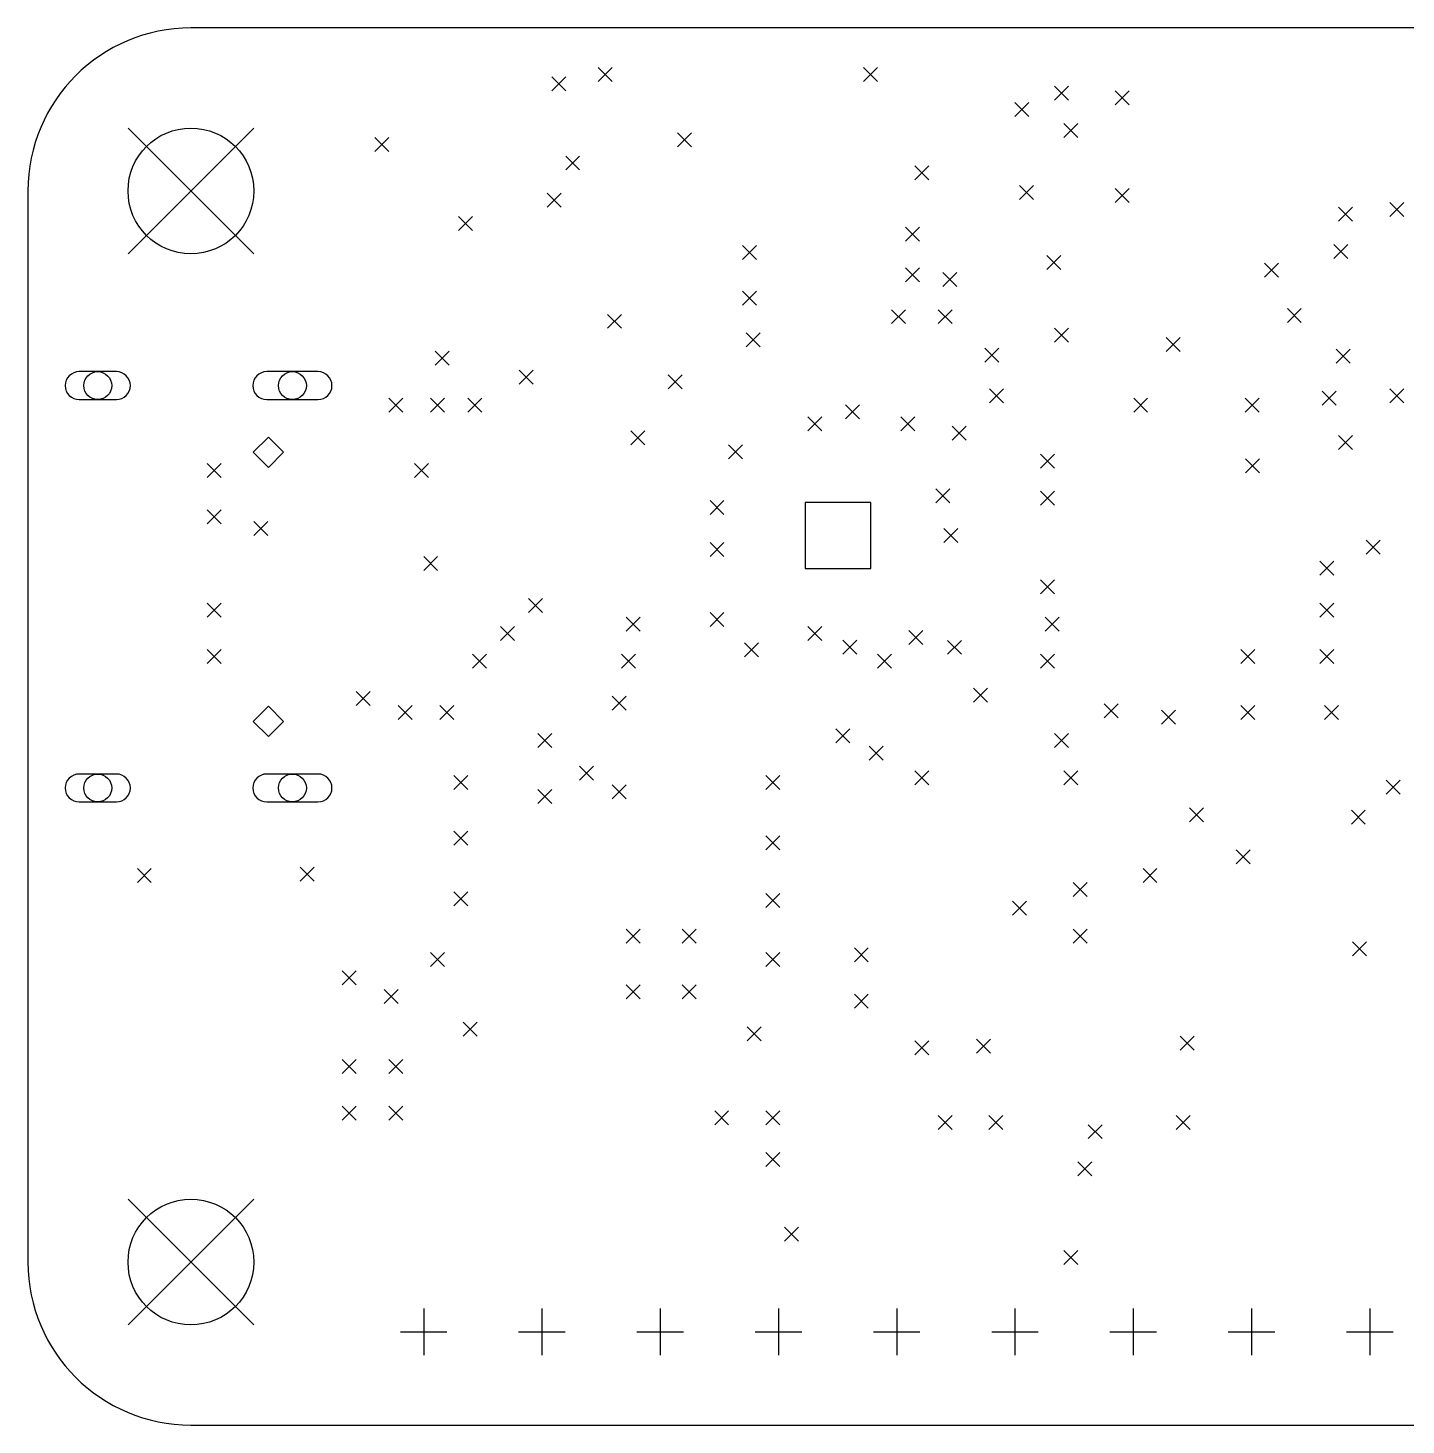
# Model space of a CAD drawing. Extents: x 32.9 to 103.1, y -87.4 to -35.5.
# Drawn here: x 35 to 64.6, y -65.5 to -35.5 of the extents above; entities that cross this region are included whole.
import ezdxf

# ---------------------------------------------------------------- set-up
doc = ezdxf.new("R2010")
doc.units = 0
doc.layers.add('BLACK', color=7, linetype='CONTINUOUS')

msp = doc.modelspace()

# ---------------------------------------------------------------- linework, layer by layer
at = {"layer": 'BLACK', "linetype": 'CONTINUOUS'}
for p, q in [((76.5, -35.5), (38.5, -35.5)), ((46.25, -36.55), (46.55, -36.85)), ((46.55, -36.55), (46.25, -36.85)), ((47.25, -36.35), (47.55, -36.65)), ((47.55, -36.35), (47.25, -36.65)), ((52.95, -36.35), (53.25, -36.65)), ((53.25, -36.35), (52.95, -36.65)), ((57.05, -36.75), (57.35, -37.05)), ((57.35, -36.75), (57.05, -37.05)), ((58.35, -36.85), (58.65, -37.15)), ((58.65, -36.85), (58.35, -37.15)), ((56.200521, -37.099479), (56.500521, -37.399479)), ((56.500521, -37.099479), (56.200521, -37.399479)), ((37.15, -37.65), (39.85, -40.35)), ((39.85, -37.65), (37.15, -40.35)), ((48.95, -37.75), (49.25, -38.05)), ((49.25, -37.75), (48.95, -38.05)), ((57.25, -37.55), (57.55, -37.85)), ((57.55, -37.55), (57.25, -37.85)), ((42.45, -37.85), (42.75, -38.15)), ((42.75, -37.85), (42.45, -38.15)), ((46.55, -38.25), (46.85, -38.55)), ((46.85, -38.25), (46.55, -38.55)), ((54.05, -38.458818), (54.35, -38.758818)), ((54.35, -38.458818), (54.05, -38.758818)), ((35, -39), (35, -62)), ((56.299329, -38.883818), (56.599329, -39.183818)), ((56.599329, -38.883818), (56.299329, -39.183818)), ((58.35, -38.95), (58.65, -39.25)), ((58.65, -38.95), (58.35, -39.25)), ((46.15, -39.05), (46.45, -39.35)), ((46.45, -39.05), (46.15, -39.35)), ((64.25, -39.25), (64.55, -39.55)), ((64.55, -39.25), (64.25, -39.55)), ((44.25, -39.55), (44.55, -39.85)), ((44.55, -39.55), (44.25, -39.85)), ((63.15, -39.35), (63.45, -39.65)), ((63.45, -39.35), (63.15, -39.65)), ((53.85, -39.775), (54.15, -40.075)), ((54.15, -39.775), (53.85, -40.075)), ((50.35, -40.17), (50.65, -40.47)), ((50.65, -40.17), (50.35, -40.47)), ((63.05, -40.15), (63.35, -40.45)), ((63.35, -40.15), (63.05, -40.45)), ((56.887347, -40.387347), (57.187347, -40.687347)), ((57.187347, -40.387347), (56.887347, -40.687347)), ((53.85, -40.65), (54.15, -40.95)), ((54.15, -40.65), (53.85, -40.95)), ((54.65, -40.75), (54.95, -41.05)), ((54.95, -40.75), (54.65, -41.05)), ((61.559739, -40.55), (61.859739, -40.85)), ((61.859739, -40.55), (61.559739, -40.85)), ((50.35, -41.15), (50.65, -41.45)), ((50.65, -41.15), (50.35, -41.45)), ((47.45, -41.65), (47.75, -41.95)), ((47.75, -41.65), (47.45, -41.95)), ((53.55, -41.55), (53.85, -41.85)), ((53.85, -41.55), (53.55, -41.85)), ((54.55, -41.55), (54.85, -41.85)), ((54.85, -41.55), (54.55, -41.85)), ((62.05, -41.525), (62.35, -41.825)), ((62.35, -41.525), (62.05, -41.825)), ((57.05, -41.95), (57.35, -42.25)), ((57.35, -41.95), (57.05, -42.25)), ((50.425, -42.05), (50.725, -42.35)), ((50.725, -42.05), (50.425, -42.35)), ((59.45, -42.15), (59.75, -42.45)), ((59.75, -42.15), (59.45, -42.45)), ((43.75, -42.440001), (44.05, -42.740001)), ((44.05, -42.440001), (43.75, -42.740001)), ((55.55, -42.375), (55.85, -42.675)), ((55.85, -42.375), (55.55, -42.675)), ((63.1, -42.4), (63.4, -42.7)), ((63.4, -42.4), (63.1, -42.7)), ((36.9, -42.88), (36.1, -42.88)), ((41.23, -42.88), (40.13, -42.88)), ((45.55, -42.85), (45.85, -43.15)), ((45.85, -42.85), (45.55, -43.15)), ((48.75, -42.95), (49.05, -43.25)), ((49.05, -42.95), (48.75, -43.25)), ((36.1, -43.48), (36.9, -43.48)), ((40.13, -43.48), (41.23, -43.48)), ((42.75, -43.45), (43.05, -43.75)), ((43.05, -43.45), (42.75, -43.75)), ((43.65, -43.45), (43.95, -43.75)), ((43.95, -43.45), (43.65, -43.75)), ((44.45, -43.45), (44.75, -43.75)), ((44.75, -43.45), (44.45, -43.75)), ((55.65, -43.25), (55.95, -43.55)), ((55.95, -43.25), (55.65, -43.55)), ((58.75, -43.451134), (59.05, -43.751134)), ((59.05, -43.451134), (58.75, -43.751134)), ((61.144913, -43.451134), (61.444913, -43.751134)), ((61.444913, -43.451134), (61.144913, -43.751134)), ((62.800521, -43.299479), (63.100521, -43.599479)), ((63.100521, -43.299479), (62.800521, -43.599479)), ((64.25, -43.25), (64.55, -43.55)), ((64.55, -43.25), (64.25, -43.55)), ((52.557868, -43.595974), (52.857868, -43.895974)), ((52.857868, -43.595974), (52.557868, -43.895974)), ((51.75, -43.85), (52.05, -44.15)), ((52.05, -43.85), (51.75, -44.15)), ((53.75, -43.85), (54.05, -44.15)), ((54.05, -43.85), (53.75, -44.15)), ((54.85, -44.05), (55.15, -44.35)), ((55.15, -44.05), (54.85, -44.35)), ((40.165, -44.285), (39.84, -44.61)), ((40.49, -44.61), (40.165, -44.285)), ((47.95, -44.15), (48.25, -44.45)), ((48.25, -44.15), (47.95, -44.45)), ((63.15, -44.25), (63.45, -44.55)), ((63.45, -44.25), (63.15, -44.55)), ((39.84, -44.61), (40.165, -44.935)), ((40.165, -44.935), (40.49, -44.61)), ((50.05, -44.45), (50.35, -44.75)), ((50.35, -44.45), (50.05, -44.75)), ((56.75, -44.65), (57.05, -44.95)), ((57.05, -44.65), (56.75, -44.95)), ((38.85, -44.85), (39.15, -45.15)), ((39.15, -44.85), (38.85, -45.15)), ((43.3, -44.85), (43.6, -45.15)), ((43.6, -44.85), (43.3, -45.15)), ((61.15, -44.75), (61.45, -45.05)), ((61.45, -44.75), (61.15, -45.05)), ((54.5, -45.4), (54.8, -45.7)), ((54.8, -45.4), (54.5, -45.7)), ((56.75, -45.45), (57.05, -45.75)), ((57.05, -45.45), (56.75, -45.75)), ((38.85, -45.85), (39.15, -46.15)), ((39.15, -45.85), (38.85, -46.15)), ((49.65, -45.65), (49.95, -45.95)), ((49.95, -45.65), (49.65, -45.95)), ((53.107114, -45.692886), (51.692886, -45.692886)), ((51.692886, -45.692886), (51.692886, -47.107114)), ((53.107114, -47.107114), (53.107114, -45.692886)), ((39.85, -46.1), (40.15, -46.4)), ((40.15, -46.1), (39.85, -46.4)), ((54.67, -46.25), (54.97, -46.55)), ((54.97, -46.25), (54.67, -46.55)), ((63.745, -46.498439), (64.045, -46.798439)), ((64.045, -46.498439), (63.745, -46.798439)), ((49.65, -46.55), (49.95, -46.85)), ((49.95, -46.55), (49.65, -46.85)), ((43.5, -46.85), (43.8, -47.15)), ((43.8, -46.85), (43.5, -47.15)), ((62.75, -46.95), (63.05, -47.25)), ((63.05, -46.95), (62.75, -47.25)), ((51.692886, -47.107114), (53.107114, -47.107114)), ((56.75, -47.35), (57.05, -47.65)), ((57.05, -47.35), (56.75, -47.65)), ((38.85, -47.85), (39.15, -48.15)), ((39.15, -47.85), (38.85, -48.15)), ((45.75, -47.75), (46.05, -48.05)), ((46.05, -47.75), (45.75, -48.05)), ((62.75, -47.85), (63.05, -48.15)), ((63.05, -47.85), (62.75, -48.15)), ((47.85, -48.15), (48.15, -48.45)), ((48.15, -48.15), (47.85, -48.45)), ((49.65, -48.05), (49.95, -48.35)), ((49.95, -48.05), (49.65, -48.35)), ((56.85, -48.15), (57.15, -48.45)), ((57.15, -48.15), (56.85, -48.45)), ((45.15, -48.35), (45.45, -48.65)), ((45.45, -48.35), (45.15, -48.65)), ((51.75, -48.35), (52.05, -48.65)), ((52.05, -48.35), (51.75, -48.65)), ((53.92, -48.44), (54.22, -48.74)), ((54.22, -48.44), (53.92, -48.74)), ((38.85, -48.85), (39.15, -49.15)), ((39.15, -48.85), (38.85, -49.15)), ((50.390871, -48.705531), (50.690871, -49.005531)), ((50.690871, -48.705531), (50.390871, -49.005531)), ((52.504056, -48.645911), (52.804056, -48.945911)), ((52.804056, -48.645911), (52.504056, -48.945911)), ((54.75, -48.65), (55.05, -48.95)), ((55.05, -48.65), (54.75, -48.95)), ((61.05, -48.85), (61.35, -49.15)), ((61.35, -48.85), (61.05, -49.15)), ((62.75, -48.85), (63.05, -49.15)), ((63.05, -48.85), (62.75, -49.15)), ((44.55, -48.95), (44.85, -49.25)), ((44.85, -48.95), (44.55, -49.25)), ((47.75, -48.95), (48.05, -49.25)), ((48.05, -48.95), (47.75, -49.25)), ((53.25, -48.95), (53.55, -49.25)), ((53.55, -48.95), (53.25, -49.25)), ((56.75, -48.95), (57.05, -49.25)), ((57.05, -48.95), (56.75, -49.25)), ((42.05, -49.75), (42.35, -50.05)), ((42.35, -49.75), (42.05, -50.05)), ((55.312109, -49.678908), (55.612109, -49.978908)), ((55.612109, -49.678908), (55.312109, -49.978908)), ((40.165, -50.065), (39.84, -50.39)), ((40.49, -50.39), (40.165, -50.065)), ((42.95, -50.05), (43.25, -50.35)), ((43.25, -50.05), (42.95, -50.35)), ((43.85, -50.05), (44.15, -50.35)), ((44.15, -50.05), (43.85, -50.35)), ((47.55, -49.85), (47.85, -50.15)), ((47.85, -49.85), (47.55, -50.15)), ((58.116357, -50.013642), (58.416357, -50.313642)), ((58.416357, -50.013642), (58.116357, -50.313642)), ((61.05, -50.05), (61.35, -50.35)), ((61.35, -50.05), (61.05, -50.35)), ((62.85, -50.05), (63.15, -50.35)), ((63.15, -50.05), (62.85, -50.35)), ((39.84, -50.39), (40.165, -50.715)), ((40.165, -50.715), (40.49, -50.39)), ((59.35, -50.15), (59.65, -50.45)), ((59.65, -50.15), (59.35, -50.45)), ((45.95, -50.65), (46.25, -50.95)), ((46.25, -50.65), (45.95, -50.95)), ((52.35, -50.55), (52.65, -50.85)), ((52.65, -50.55), (52.35, -50.85)), ((57.05, -50.65), (57.35, -50.95)), ((57.35, -50.65), (57.05, -50.95)), ((53.07, -50.92), (53.37, -51.22)), ((53.37, -50.92), (53.07, -51.22)), ((36.9, -51.52), (36.1, -51.52)), ((41.23, -51.52), (40.13, -51.52)), ((44.15, -51.55), (44.45, -51.85)), ((44.45, -51.55), (44.15, -51.85)), ((46.85, -51.35), (47.15, -51.65)), ((47.15, -51.35), (46.85, -51.65)), ((50.85, -51.55), (51.15, -51.85)), ((51.15, -51.55), (50.85, -51.85)), ((54.05, -51.45), (54.35, -51.75)), ((54.35, -51.45), (54.05, -51.75)), ((57.25, -51.45), (57.55, -51.75)), ((57.55, -51.45), (57.25, -51.75)), ((45.95, -51.85), (46.25, -52.15)), ((46.25, -51.85), (45.95, -52.15)), ((47.55, -51.75), (47.85, -52.05)), ((47.85, -51.75), (47.55, -52.05)), ((64.17, -51.65), (64.47, -51.95)), ((64.47, -51.65), (64.17, -51.95)), ((36.1, -52.12), (36.9, -52.12)), ((40.13, -52.12), (41.23, -52.12)), ((59.95, -52.25), (60.25, -52.55)), ((60.25, -52.25), (59.95, -52.55)), ((63.425, -52.295), (63.725, -52.595)), ((63.725, -52.295), (63.425, -52.595)), ((44.15, -52.75), (44.45, -53.05)), ((44.45, -52.75), (44.15, -53.05)), ((50.85, -52.85), (51.15, -53.15)), ((51.15, -52.85), (50.85, -53.15)), ((60.95, -53.15), (61.25, -53.45)), ((61.25, -53.15), (60.95, -53.45)), ((37.35, -53.55), (37.65, -53.85)), ((37.65, -53.55), (37.35, -53.85)), ((40.85, -53.52), (41.15, -53.82)), ((41.15, -53.52), (40.85, -53.82)), ((58.95, -53.55), (59.25, -53.85)), ((59.25, -53.55), (58.95, -53.85)), ((57.45, -53.85), (57.75, -54.15)), ((57.75, -53.85), (57.45, -54.15)), ((44.15, -54.05), (44.45, -54.35)), ((44.45, -54.05), (44.15, -54.35)), ((50.85, -54.085), (51.15, -54.385)), ((51.15, -54.085), (50.85, -54.385)), ((56.15, -54.25), (56.45, -54.55)), ((56.45, -54.25), (56.15, -54.55)), ((47.85, -54.85), (48.15, -55.15)), ((48.15, -54.85), (47.85, -55.15)), ((49.05, -54.85), (49.35, -55.15)), ((49.35, -54.85), (49.05, -55.15)), ((57.45, -54.85), (57.75, -55.15)), ((57.75, -54.85), (57.45, -55.15)), ((63.45, -55.125), (63.75, -55.425)), ((63.75, -55.125), (63.45, -55.425)), ((43.65, -55.35), (43.95, -55.65)), ((43.95, -55.35), (43.65, -55.65)), ((50.85, -55.35), (51.15, -55.65)), ((51.15, -55.35), (50.85, -55.65)), ((52.75, -55.25), (53.05, -55.55)), ((53.05, -55.25), (52.75, -55.55)), ((41.75, -55.75), (42.05, -56.05)), ((42.05, -55.75), (41.75, -56.05)), ((47.85, -56.05), (48.15, -56.35)), ((48.15, -56.05), (47.85, -56.35)), ((49.05, -56.05), (49.35, -56.35)), ((49.35, -56.05), (49.05, -56.35)), ((42.65, -56.15), (42.95, -56.45)), ((42.95, -56.15), (42.65, -56.45)), ((52.75, -56.25), (53.05, -56.55)), ((53.05, -56.25), (52.75, -56.55)), ((44.35, -56.85), (44.65, -57.15)), ((44.65, -56.85), (44.35, -57.15)), ((50.45, -56.95), (50.75, -57.25)), ((50.75, -56.95), (50.45, -57.25)), ((54.05, -57.25), (54.35, -57.55)), ((54.35, -57.25), (54.05, -57.55)), ((55.375, -57.2125), (55.675, -57.5125)), ((55.675, -57.2125), (55.375, -57.5125)), ((59.75, -57.15), (60.05, -57.45)), ((60.05, -57.15), (59.75, -57.45)), ((41.75, -57.65), (42.05, -57.95)), ((42.05, -57.65), (41.75, -57.95)), ((42.75, -57.65), (43.05, -57.95)), ((43.05, -57.65), (42.75, -57.95)), ((41.75, -58.65), (42.05, -58.95)), ((42.05, -58.65), (41.75, -58.95)), ((42.75, -58.65), (43.05, -58.95)), ((43.05, -58.65), (42.75, -58.95)), ((49.75, -58.75), (50.05, -59.05)), ((50.05, -58.75), (49.75, -59.05)), ((50.85, -58.75), (51.15, -59.05)), ((51.15, -58.75), (50.85, -59.05)), ((54.549999, -58.85), (54.849999, -59.15)), ((54.849999, -58.85), (54.549999, -59.15)), ((55.64, -58.854), (55.94, -59.154)), ((55.94, -58.854), (55.64, -59.154)), ((57.775, -59.05), (58.075, -59.35)), ((58.075, -59.05), (57.775, -59.35)), ((59.659999, -58.85), (59.959999, -59.15)), ((59.959999, -58.85), (59.659999, -59.15)), ((50.85, -59.65), (51.15, -59.95)), ((51.15, -59.65), (50.85, -59.95)), ((57.55, -59.85), (57.85, -60.15)), ((57.85, -59.85), (57.55, -60.15)), ((37.15, -60.65), (39.85, -63.35)), ((39.85, -60.65), (37.15, -63.35)), ((51.25, -61.25), (51.55, -61.55)), ((51.55, -61.25), (51.25, -61.55)), ((57.25, -61.75), (57.55, -62.05)), ((57.55, -61.75), (57.25, -62.05)), ((43.5, -63), (43.5, -64)), ((46.04, -63), (46.04, -64)), ((48.58, -63), (48.58, -64)), ((51.12, -63), (51.12, -64)), ((53.66, -63), (53.66, -64)), ((56.2, -63), (56.2, -64)), ((58.74, -63), (58.74, -64)), ((61.28, -63), (61.28, -64)), ((63.82, -63), (63.82, -64)), ((43, -63.5), (44, -63.5)), ((45.54, -63.5), (46.54, -63.5)), ((48.08, -63.5), (49.08, -63.5)), ((50.62, -63.5), (51.62, -63.5)), ((53.16, -63.5), (54.16, -63.5)), ((55.7, -63.5), (56.7, -63.5)), ((58.24, -63.5), (59.24, -63.5)), ((60.78, -63.5), (61.78, -63.5)), ((63.32, -63.5), (64.32, -63.5)), ((38.5, -65.5), (76.5, -65.5))]:
    msp.add_line(p, q, dxfattribs=at)
at = {"layer": 'BLACK'}
for centre, radius in [((38.5, -39), 1.35), ((36.5, -43.18), 0.3), ((40.68, -43.18), 0.3), ((36.5, -51.82), 0.3), ((40.68, -51.82), 0.3), ((38.5, -62), 1.35)]:
    msp.add_circle(centre, radius, dxfattribs=at)
for centre, radius, start, end in [((38.5, -39), 3.5, 90, 180), ((36.1, -43.18), 0.3, 90, 270), ((36.9, -43.18), 0.3, 270, 450), ((40.13, -43.18), 0.3, 90, 270), ((41.23, -43.18), 0.3, 270, 450), ((36.1, -51.82), 0.3, 90, 270), ((36.9, -51.82), 0.3, 270, 450), ((40.13, -51.82), 0.3, 90, 270), ((41.23, -51.82), 0.3, 270, 450), ((38.5, -62), 3.5, -180, -90)]:
    msp.add_arc(centre, radius, start, end, dxfattribs=at)

doc.saveas('drawing.dxf')
